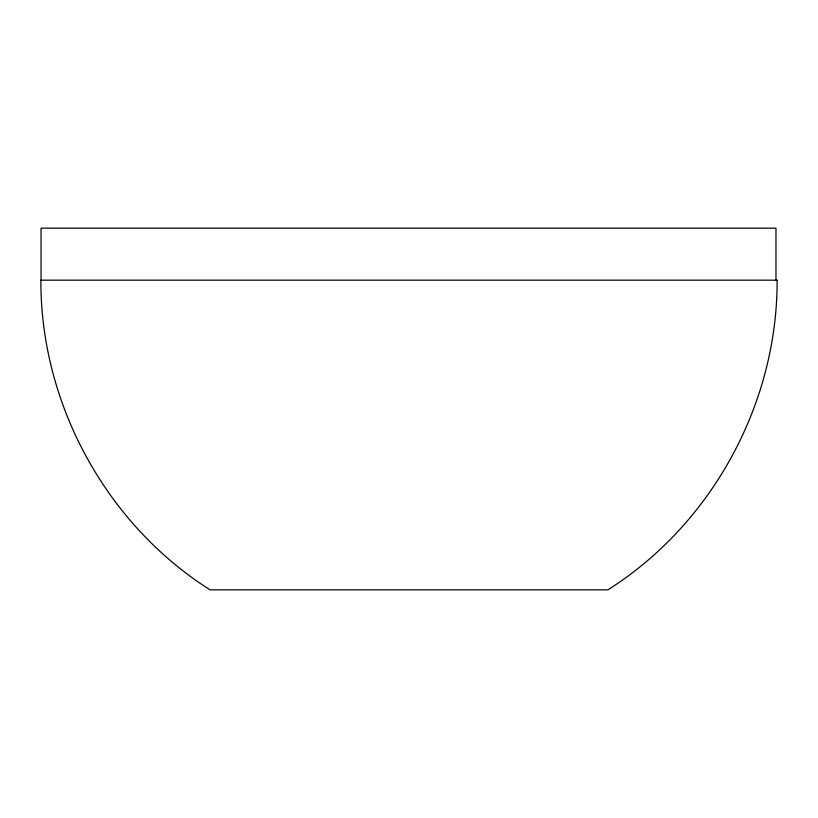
<?xml version="1.0" encoding="UTF-8"?>
<svg xmlns="http://www.w3.org/2000/svg" width="818" height="818" viewBox="0 0 818 818"><rect width="100%" height="100%" fill="white"/><g stroke="black" fill="none" stroke-linecap="round" stroke-linejoin="round"><path stroke-width="1.23" d="M777.1 280.175C777.683 403.264 712.038 524.031 607.907 589.839L210.093 589.839C105.962 524.031 40.317 403.264 40.9 280.175M776.855 280.175L41.053 280.175L41.053 228.161L775.975 228.161L775.975 280.175"/></g></svg>
